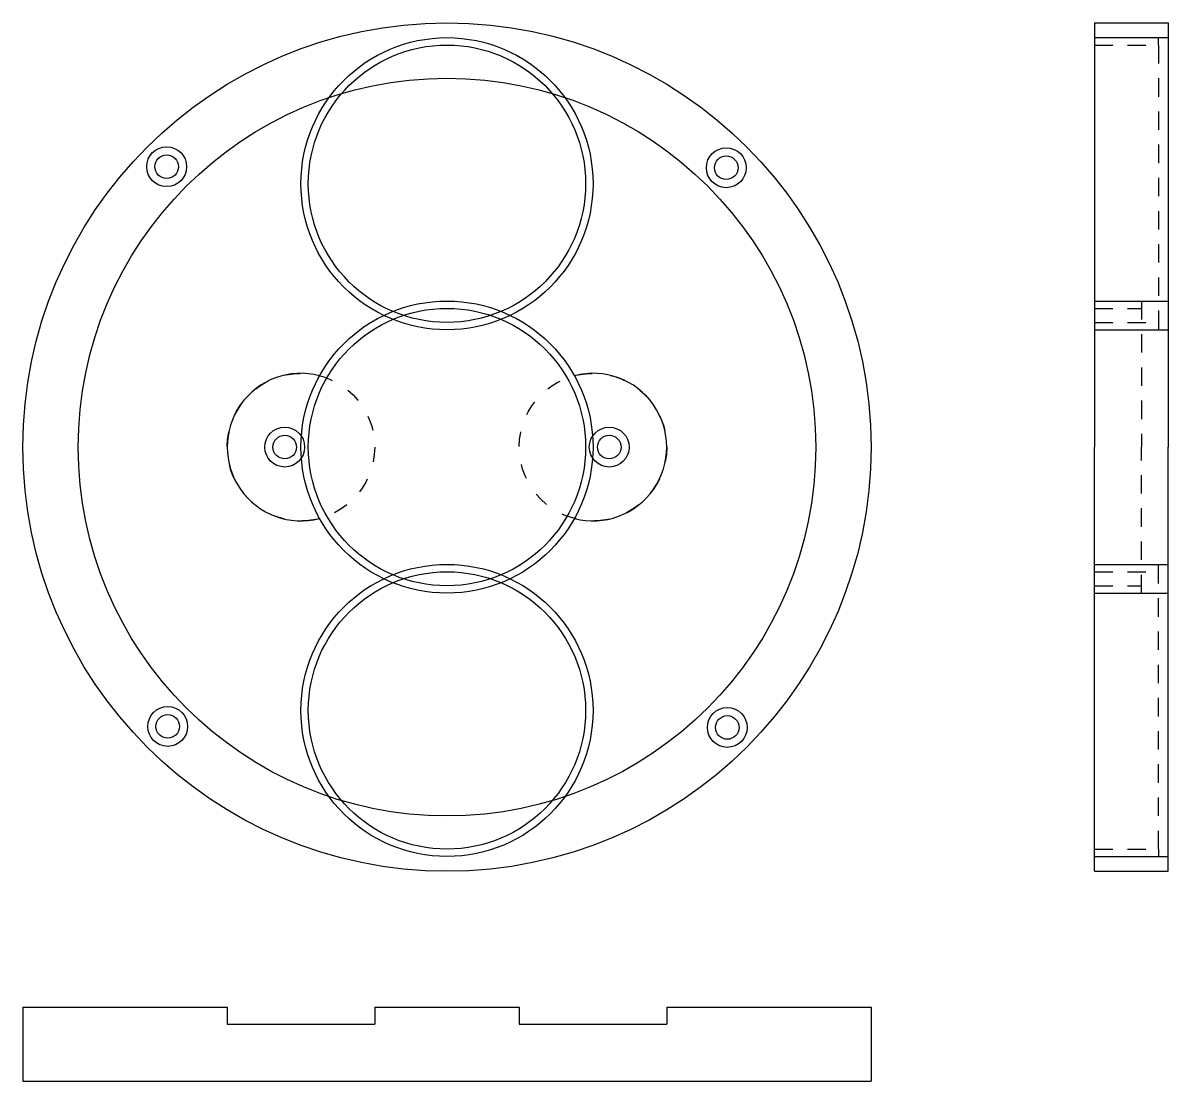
# Model space of a CAD drawing. Extents: x 2.11 to 9.88, y 0.34 to 7.52.
import ezdxf

# ---------------------------------------------------------------- set-up
doc = ezdxf.new("R2010")
doc.units = 0
doc.header["$MEASUREMENT"] = 0
doc.linetypes.add('DOT2', pattern=[0.125, 0, -0.125])
doc.linetypes.add('HIDDEN2', pattern=[0.1875, 0.125, -0.0625])
doc.layers.get('0').update_dxf_attribs({"linetype": 'CONTINUOUS'})

msp = doc.modelspace()

# ---------------------------------------------------------------- linework, layer by layer
at = {"color": 0}
for p, q in [((9.3759, 7.5168), (9.8759, 7.5168)), ((9.3759, 7.5168), (9.3759, 4.6418)), ((9.8759, 7.5168), (9.8759, 7.4168)), ((9.8759, 7.4168), (9.8759, 5.4368)), ((9.8759, 5.4368), (9.8759, 4.6418)), ((9.3759, 1.7668), (9.3759, 4.6418)), ((9.8759, 3.8468), (9.8759, 4.6418)), ((9.8759, 1.8668), (9.8759, 3.8468)), ((9.8759, 1.7668), (9.8759, 1.8668)), ((9.3759, 1.7668), (9.8759, 1.7668)), ((2.1122, 0.8446), (2.1122, 0.3446)), ((2.1122, 0.8446), (3.4972, 0.8446)), ((3.4972, 0.8446), (3.4972, 0.7296)), ((4.4972, 0.8446), (4.4972, 0.7296)), ((4.4972, 0.8446), (5.4772, 0.8446)), ((5.4772, 0.8446), (5.4772, 0.7296)), ((6.4772, 0.8446), (6.4772, 0.7296)), ((6.4772, 0.8446), (7.8622, 0.8446)), ((7.8622, 0.8446), (7.8622, 0.3446)), ((3.4972, 0.7296), (4.4972, 0.7296)), ((5.4772, 0.7296), (6.4772, 0.7296)), ((2.1122, 0.3446), (7.8622, 0.3446))]:
    msp.add_line(p, q, dxfattribs=at)
at = {"color": 5}
for p, q in [((9.3759, 7.4168), (9.8759, 7.4168)), ((9.8109, 7.3668), (9.8109, 7.4168)), ((9.3759, 5.4368), (9.8759, 5.4368)), ((9.8109, 5.4868), (9.8109, 5.4368)), ((9.3759, 3.8468), (9.8759, 3.8468)), ((9.8109, 3.7968), (9.8109, 3.8468)), ((9.3759, 1.8668), (9.8759, 1.8668)), ((9.8109, 1.9168), (9.8109, 1.8668))]:
    msp.add_line(p, q, dxfattribs=at)
at = {"color": 3, "linetype": 'HIDDEN2'}
for p, q in [((9.3759, 7.3668), (9.8109, 7.3668)), ((9.3759, 5.4868), (9.8109, 5.4868)), ((9.3759, 3.7968), (9.8109, 3.7968)), ((9.3759, 1.9168), (9.8109, 1.9168))]:
    msp.add_line(p, q, dxfattribs=at)
at = {"color": 5, "linetype": 'HIDDEN2'}
for p, q in [((9.8109, 7.3668), (9.8109, 5.4868)), ((9.8109, 1.9168), (9.8109, 3.7968))]:
    msp.add_line(p, q, dxfattribs=at)
at = {"color": 1}
for p, q in [((9.3759, 5.6318), (9.8759, 5.6318)), ((9.3759, 3.6518), (9.8759, 3.6518))]:
    msp.add_line(p, q, dxfattribs=at)
at = {"color": 1, "linetype": 'HIDDEN2'}
for p in [(9.6959, 5.6318), (9.6959, 3.6518)]:
    msp.add_line(p, (9.6959, 4.6418), dxfattribs=at)
at = {"color": 6, "linetype": 'HIDDEN2'}
for p, q in [((9.3759, 5.5818), (9.6959, 5.5818)), ((9.3759, 3.7018), (9.6959, 3.7018))]:
    msp.add_line(p, q, dxfattribs=at)
at = {"color": 0}
msp.add_circle((4.9872, 4.6418), 2.875, dxfattribs=at)
at = {"color": 5}
for centre in [(4.9872, 6.4268), (4.9872, 2.8568)]:
    msp.add_circle(centre, 0.99, dxfattribs=at)
at = {"color": 3}
for centre in [(4.9872, 6.4268), (4.9872, 2.8568)]:
    msp.add_circle(centre, 0.94, dxfattribs=at)
at = {"color": 2}
msp.add_circle((4.9872, 4.6418), 2.5, dxfattribs=at)
at = {"color": 1}
for centre, radius in [((3.0869, 6.5422), 0.135), ((3.0869, 6.5422), 0.08), ((6.8805, 6.5351), 0.135), ((6.8805, 6.5351), 0.08), ((4.9872, 4.6418), 0.99), ((3.8872, 4.6418), 0.135), ((6.0872, 4.6418), 0.135), ((3.8872, 4.6418), 0.08), ((6.0872, 4.6418), 0.08), ((3.094, 2.7485), 0.135), ((6.8876, 2.7415), 0.135), ((3.094, 2.7485), 0.08), ((6.8876, 2.7415), 0.08)]:
    msp.add_circle(centre, radius, dxfattribs=at)
at = {"color": 6}
msp.add_circle((4.9872, 4.6418), 0.94, dxfattribs=at)
at = {"color": 0, "linetype": 'DOT2'}
for centre in [(3.9972, 4.6418), (5.9772, 4.6418)]:
    msp.add_circle(centre, 0.5, dxfattribs=at)
at = {"color": 0, "linetype": 'ByBlock'}
for centre, start, end in [((3.9972, 4.6418), 75.37301, 284.62699), ((5.9772, 4.6418), 255.37301, 104.62699)]:
    msp.add_arc(centre, 0.5, start, end, dxfattribs=at)

doc.saveas('drawing.dxf')
